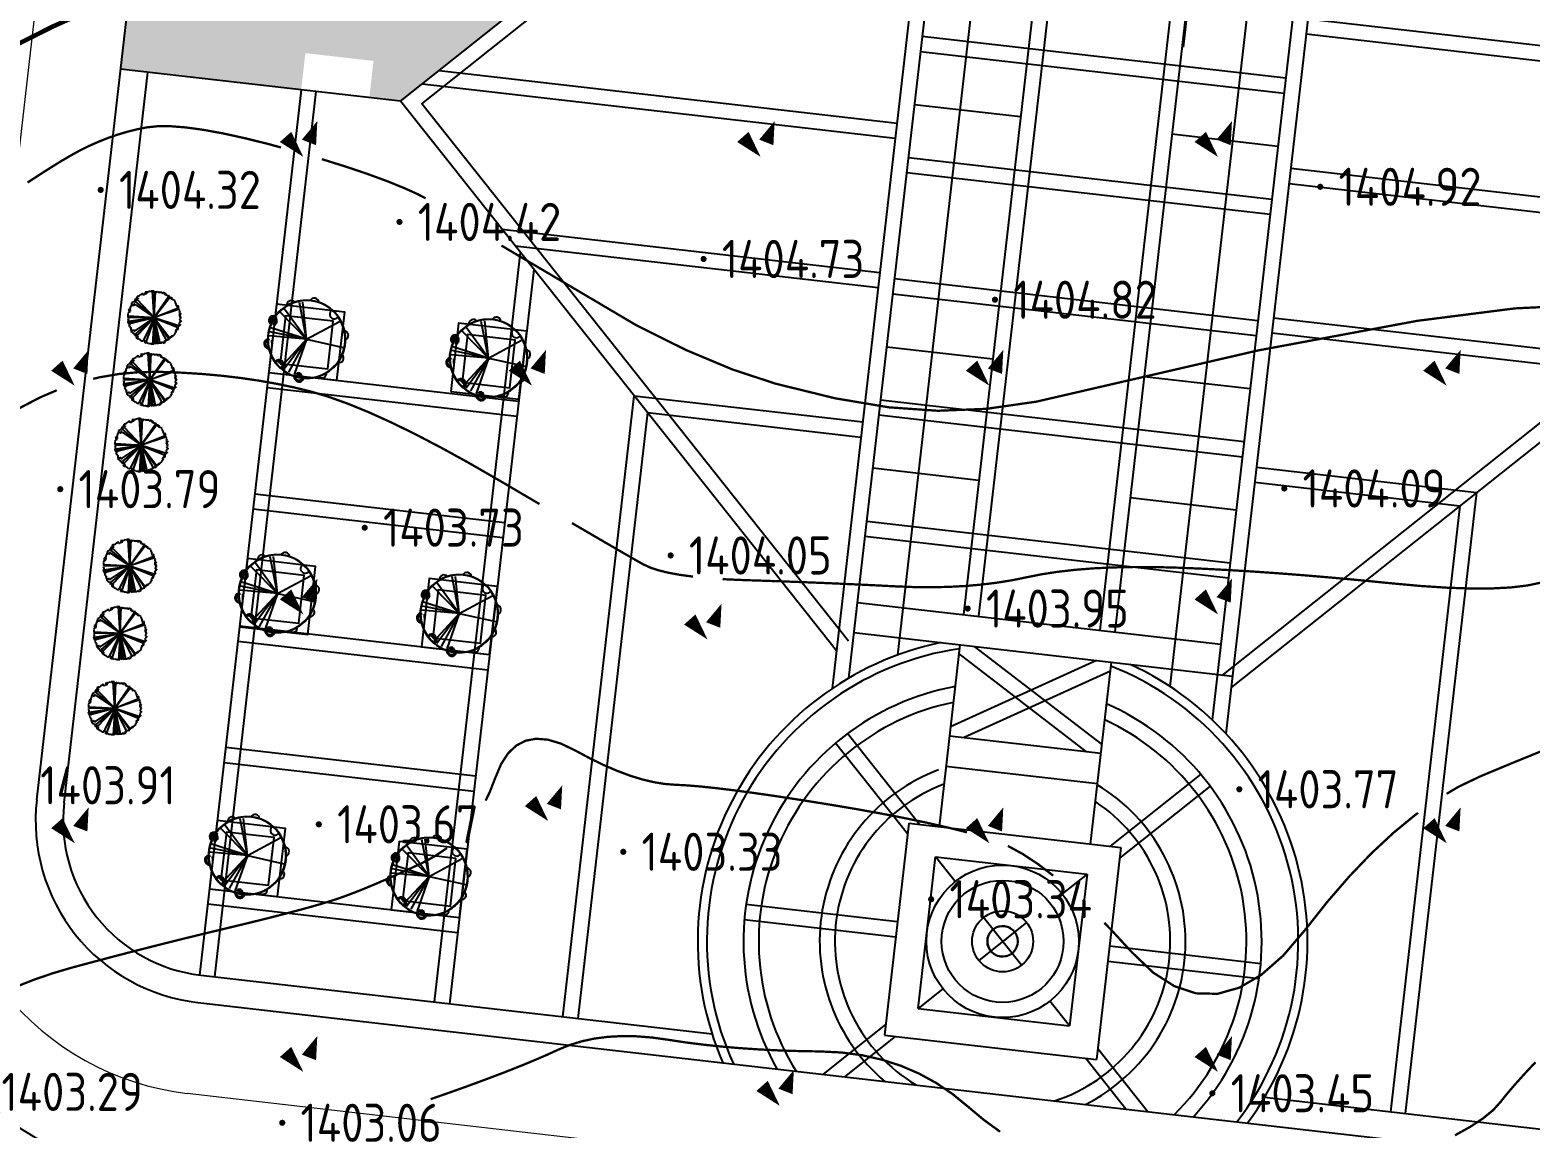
# Model space of a CAD drawing. Extents: x -2226 to 12369489, y -12501589 to 2275.
# Drawn here: x 5663782.9 to 5663881.3, y -6547990.1 to -6547918 of the extents above; entities that cross this region are included whole.
import ezdxf
from ezdxf.enums import TextEntityAlignment as Align

# ---------------------------------------------------------------- set-up
doc = ezdxf.new("R2010")
doc.units = 0
doc.header["$LTSCALE"] = 1000
doc.header["$MEASUREMENT"] = 0
doc.linetypes.add('DASHDOT2', pattern=[0.5, 0.25, -0.125, 0, -0.125])
doc.layers.get('0').update_dxf_attribs({"linetype": 'CONTINUOUS'})
for name, color, linetype in [('0-pav', 171, 'CONTINUOUS'), ('0-road', 33, 'CONTINUOUS'), ('0-tree', 93, 'CONTINUOUS'), ('周边地形图', 8, 'CONTINUOUS'), ('小品', 1, 'CONTINUOUS'), ('车行道', 5, 'CONTINUOUS'), ('铺地', 25, 'CONTINUOUS')]:
    doc.layers.add(name, color=color, linetype=linetype)
doc.layers.add('道路红线', color=1, linetype='CONTINUOUS', lineweight=0)
doc.styles.get("Standard").update_dxf_attribs({"font": 'GBENOR', "bigfont": 'GBCBIG'})

# ---------------------------------------------------------------- blocks, each defined once
blk = doc.blocks.new('gc090')
for points in [[(1.067, 1.447, 0, 1, 0), (0.52, 0.049, 1, 1, 0)], [(-1.016, 0.411, 1, 0, 0), (0.151, -0.902, 0, 0, 0)]]:
    blk.add_lwpolyline(points, format="xyseb")
blk = doc.blocks.new('*X46')
at = {"color": 0}
for p, q in [((122538.811, 22768.943), (122538.826, 22768.958)), ((122538.821, 22768.918), (122538.86, 22768.957)), ((122538.831, 22768.893), (122538.885, 22768.947)), ((122538.842, 22768.868), (122538.904, 22768.93)), ((122538.852, 22768.843), (122538.922, 22768.913)), ((122538.862, 22768.818), (122538.934, 22768.89)), ((122538.872, 22768.793), (122538.939, 22768.859)), ((122538.883, 22768.768), (122538.944, 22768.829)), ((122539.177, 22768.425), (122539.188, 22768.437)), ((122539.196, 22768.409), (122539.222, 22768.435)), ((122539.215, 22768.393), (122539.244, 22768.422)), ((122539.234, 22768.376), (122539.264, 22768.406)), ((122539.253, 22768.36), (122539.284, 22768.391)), ((122539.272, 22768.344), (122539.295, 22768.367)), ((122539.291, 22768.328), (122539.301, 22768.337)), ((122539.71, 22768.18), (122539.76, 22768.23)), ((122539.746, 22768.181), (122539.807, 22768.243)), ((122539.782, 22768.182), (122539.839, 22768.239)), ((122539.818, 22768.183), (122539.858, 22768.223)), ((122539.854, 22768.183), (122539.877, 22768.206)), ((122540.297, 22768.308), (122540.409, 22768.42)), ((122540.3, 22768.346), (122540.367, 22768.413)), ((122540.338, 22768.314), (122540.435, 22768.411)), ((122540.425, 22768.365), (122540.461, 22768.402)), ((122539.89, 22768.184), (122539.897, 22768.19))]:
    blk.add_line(p, q, dxfattribs=at)
blk = doc.blocks.new('A$C1DD7790E')
at = {"layer": '0-tree', "color": 95}
for points in [[(1698, 1725), (1198, 3285)], [(1698, 1725), (1344, 3325)], [(1698, 1725), (428, 2761)], [(1698, 1725), (588, 2931)], [(1698, 1725), (3037, 2668)], [(1698, 1725), (91, 2047)], [(1698, 1725), (60, 1687)], [(1698, 1725), (66, 1873)], [(1698, 1725), (726, 406)], [(1698, 1725), (868, 313)], [(1698, 1725), (1070, 212)], [(1698, 1725), (1333, 128)], [(1698, 1725), (3327, 1559)]]:
    blk.add_lwpolyline(points, dxfattribs=at)
blk.add_circle((1698, 1725), 48, dxfattribs=at)
for centre, radius, start, end in [((1698, 1725), 1698, 91.2865, 114.15669), ((1848, 3352), 201, 159.55781, 9.88594), ((1698, 1725), 1698, 55.2865, 78.15669), ((1698, 1725), 1698, 127.2865, 150.15669), ((863, 3130), 201, 195.55781, 45.88594), ((2775, 2953), 201, 123.55781, 333.88594), ((1698, 1725), 1698, 19.2865, 42.15669), ((1688, 1726), 1698, 163.2865, 186.15669), ((1698, 1725), 1698, 163.2865, 186.15669), ((158, 2382), 197, 240.49953, 73.06727), ((188, 2365), 197, 230.26604, 66.20662), ((197, 2371), 201, 231.55781, 81.88594), ((191, 2353), 197, 240.49953, 73.06727), ((221, 2337), 197, 230.26604, 66.20662), ((3291, 2085), 201, 87.55781, 297.88594), ((64, 1357), 197, 276.49953, 109.06727), ((104, 1366), 201, 267.55781, 117.88594), ((98, 1329), 197, 276.49953, 109.06727), ((98, 1362), 197, 266.26604, 102.20662), ((132, 1333), 197, 266.26604, 102.20662), ((1698, 1725), 1698, 343.2865, 6.15669), ((1698, 1725), 1698, 199.2865, 222.15669), ((591, 473), 197, 312.49953, 145.06727), ((620, 498), 201, 303.55781, 153.88594), ((616, 497), 197, 302.26604, 138.20662), ((649, 468), 197, 302.26604, 138.20662), ((1698, 1725), 1698, 307.2865, 330.15669), ((3198, 1080), 201, 51.55781, 261.88594), ((624, 445), 197, 312.49953, 145.06727), ((1688, 1726), 1698, 235.2865, 258.15669), ((1698, 1725), 1698, 235.2865, 258.15669), ((1536, 68), 197, 348.49953, 181.06727), ((1547, 98), 201, 339.55781, 189.88594), ((1543, 102), 197, 338.26604, 174.20662), ((1570, 39), 197, 348.49953, 181.06727), ((1576, 73), 197, 338.26604, 174.20662), ((1698, 1725), 1698, 271.2865, 294.15669), ((2532, 321), 201, 15.55781, 225.88594)]:
    blk.add_arc(centre, radius, start, end, dxfattribs=at)
at = {"layer": '0-tree', "color": 95, "xscale": 1600.000000107809, "yscale": 1600.00000010617, "zscale": 1600.000000106431, "rotation": 319.5837492701668}
blk.add_blockref('*X46', (-172891572, 99380193), dxfattribs=at)
blk = doc.blocks.new('wqeqweq')
at = {"layer": '0-tree', "color": 76}
for p, q in [((164421, -121681), (164339, -121702)), ((164339, -121702), (164339, -121784)), ((164390, -121784), (164411, -121753)), ((164411, -121753), (164442, -121815)), ((164483, -121702), (164421, -121681)), ((164545, -121691), (164483, -121702)), ((164638, -121629), (164545, -121691)), ((164741, -121650), (164638, -121629)), ((164762, -121681), (164741, -121650)), ((164803, -121609), (164762, -121681)), ((164855, -121598), (164803, -121609)), ((164979, -121598), (164855, -121598)), ((165084, -123763), (164948, -121609)), ((164948, -121609), (164969, -121650)), ((164969, -121650), (165031, -121660)), ((165062, -121609), (164979, -121598)), ((165031, -121660), (165062, -121691)), ((165041, -121640), (165062, -121609)), ((165041, -121691), (165041, -121640)), ((165092, -121681), (165041, -121691)), ((165062, -121691), (165092, -121691)), ((165084, -123763), (165185, -121629)), ((165092, -121691), (165084, -123763)), ((165123, -121660), (165092, -121681)), ((165154, -121691), (165123, -121660)), ((165144, -121733), (165154, -121691)), ((165185, -121629), (165258, -121681)), ((165258, -121681), (165196, -121702)), ((165196, -121702), (165247, -121712)), ((165247, -121712), (165330, -121671)), ((165330, -121671), (165351, -121650)), ((165351, -121650), (165454, -121702)), ((165454, -121702), (165516, -121702)), ((165516, -121702), (165536, -121702)), ((165536, -121702), (165660, -121702)), ((165722, -121753), (165640, -121681)), ((165640, -121681), (165733, -121753)), ((165660, -121702), (165722, -121753)), ((165733, -121753), (165753, -121774)), ((165805, -121774), (165784, -121691)), ((165784, -121691), (165857, -121712)), ((165857, -121712), (165980, -121774)), ((163141, -122868), (163120, -122991)), ((163120, -122991), (163120, -123033)), ((163244, -122806), (163141, -122826)), ((163141, -122826), (163141, -122868)), ((163244, -122713), (163193, -122713)), ((163193, -122713), (163244, -122806)), ((163203, -122744), (163306, -122672)), ((163224, -122682), (163203, -122744)), ((163275, -122579), (163224, -122579)), ((163224, -122579), (163224, -122682)), ((163244, -122775), (163244, -122713)), ((163317, -122517), (163275, -122579)), ((163306, -122672), (163327, -122754)), ((163399, -122475), (163317, -122517)), ((163327, -122754), (163409, -122775)), ((163430, -122465), (163399, -122475)), ((163409, -122775), (163451, -122702)), ((163451, -122651), (163420, -122630)), ((163420, -122630), (163440, -122713)), ((163492, -122352), (163430, -122465)), ((163440, -122713), (163513, -122702)), ((163451, -122702), (163451, -122651)), ((163533, -122269), (163492, -122352)), ((163513, -122372), (163585, -122331)), ((163554, -122434), (163513, -122372)), ((163513, -122702), (165084, -123763)), ((163585, -122259), (163533, -122269)), ((163533, -122455), (163647, -122279)), ((165084, -123763), (163533, -122455)), ((163585, -122393), (163554, -122434)), ((163585, -122331), (163585, -122259)), ((163595, -122362), (163585, -122393)), ((163647, -122352), (163595, -122362)), ((163647, -122104), (163626, -122207)), ((163626, -122207), (163647, -122166)), ((163688, -122042), (163647, -122104)), ((163647, -122166), (163709, -122176)), ((163647, -122279), (165084, -123763)), ((163730, -122290), (163647, -122352)), ((163761, -122228), (163657, -122238)), ((163657, -122238), (163657, -122269)), ((163657, -122269), (163657, -122290)), ((163657, -122290), (163730, -122290)), ((163761, -122042), (163688, -122042)), ((163709, -122176), (163771, -122187)), ((163812, -122021), (163761, -122042)), ((163771, -122187), (163761, -122228)), ((163905, -121939), (163812, -122021)), ((163967, -121939), (163905, -121939)), ((164050, -121836), (163967, -121908)), ((163967, -121908), (163967, -121939)), ((164143, -121836), (164050, -121836)), ((164184, -121836), (164143, -121836)), ((164163, -121856), (164184, -121836)), ((164174, -121929), (164163, -121856)), ((164246, -121918), (164174, -121929)), ((164266, -121877), (164246, -121918)), ((164380, -121836), (164266, -121877)), ((164339, -121784), (164390, -121784)), ((164421, -121856), (164380, -121836)), ((164442, -121815), (164421, -121825)), ((164421, -121825), (164421, -121856)), ((166311, -121991), (165084, -123763)), ((165084, -123763), (166383, -122063)), ((165084, -123763), (167044, -122971)), ((165753, -121774), (165805, -121774)), ((166032, -121898), (165929, -121794)), ((165929, -121794), (165960, -121877)), ((165960, -121877), (166063, -121918)), ((165980, -121774), (166032, -121898)), ((166063, -121918), (166177, -121980)), ((166177, -121980), (166197, -121960)), ((166197, -121960), (166311, -121991)), ((166301, -122032), (166228, -121970)), ((166228, -121970), (166228, -122021)), ((166228, -122021), (166311, -122104)), ((166332, -122094), (166301, -122032)), ((166311, -122104), (166435, -122187)), ((166466, -122166), (166332, -122094)), ((166383, -122063), (166383, -122145)), ((166383, -122145), (166466, -122187)), ((166435, -122187), (166528, -122279)), ((166486, -122197), (166466, -122166)), ((166466, -122187), (166559, -122248)), ((166569, -122218), (166486, -122197)), ((166528, -122279), (166600, -122310)), ((166559, -122248), (166569, -122218)), ((166600, -122310), (166631, -122290)), ((166631, -122290), (166776, -122403)), ((166776, -122403), (166807, -122527)), ((166807, -122527), (166910, -122692)), ((166910, -122692), (166858, -122672)), ((166858, -122672), (166858, -122692)), ((166858, -122692), (166899, -122795)), ((166899, -122795), (166920, -122816)), ((166920, -122816), (166982, -122754)), ((166972, -122899), (166930, -122785)), ((167044, -122971), (166972, -122899)), ((166982, -122754), (167013, -122806)), ((167013, -122806), (167034, -122878)), ((167034, -122878), (167044, -123002)), ((162996, -123363), (162893, -123476)), ((162893, -123476), (162924, -123507)), ((162893, -123837), (162934, -123879)), ((162955, -124095), (162914, -124064)), ((162914, -124064), (162934, -124157)), ((162924, -123507), (162924, -123631)), ((162924, -123631), (162924, -123703)), ((162924, -123703), (162986, -123641)), ((162934, -123879), (162965, -123951)), ((162934, -124157), (162945, -124250)), ((162955, -123786), (162945, -123755)), ((162955, -124023), (162945, -124075)), ((162945, -124075), (162976, -124075)), ((165084, -123763), (162955, -123786)), ((165084, -123763), (162955, -124188)), ((162965, -123951), (162955, -123992)), ((162955, -123992), (162955, -124023)), ((162955, -124147), (162955, -124095)), ((162955, -124188), (162955, -124147)), ((162996, -123115), (162976, -123208)), ((162976, -123208), (162986, -123177)), ((163017, -123270), (162976, -123322)), ((162976, -123322), (162996, -123363)), ((162976, -124075), (165084, -123763)), ((162986, -123177), (163162, -123136)), ((162986, -123641), (165084, -123763)), ((163120, -123033), (162996, -123115)), ((163048, -123353), (163017, -123270)), ((163162, -123136), (163038, -123167)), ((163038, -123167), (163110, -123208)), ((163058, -123260), (163048, -123353)), ((163100, -123239), (163058, -123239)), ((163058, -123239), (163058, -123260)), ((165041, -123788), (163065, -124290)), ((163110, -123208), (163100, -123239)), ((163513, -124849), (165084, -123788)), ((165084, -123788), (163533, -125096)), ((163647, -125272), (165084, -123788)), ((165106, -123778), (164211, -125622)), ((165078, -123825), (164426, -125734)), ((165084, -123788), (164948, -125942)), ((167147, -123084), (165084, -123763)), ((165092, -125860), (165084, -123788)), ((165084, -123788), (165185, -125922)), ((166311, -125561), (165084, -123788)), ((165084, -123788), (166383, -125488)), ((167147, -124467), (165084, -123788)), ((165084, -123788), (167044, -124580)), ((165087, -123778), (165534, -125864)), ((165087, -123797), (166056, -125631)), ((165087, -123806), (165339, -125883)), ((167044, -123002), (167065, -123084)), ((167065, -123084), (167127, -123095)), ((167127, -123105), (167085, -123198)), ((167085, -123198), (167127, -123229)), ((167127, -123095), (167147, -123084)), ((167127, -123229), (167168, -123249)), ((167168, -123249), (167137, -123373)), ((167137, -123373), (167158, -123425)), ((167168, -123538), (167137, -123662)), ((167137, -123662), (167168, -123672)), ((167168, -124168), (167137, -124178)), ((167137, -124178), (167137, -124343)), ((167158, -123425), (167168, -123538)), ((167261, -123796), (167158, -123889)), ((167158, -123889), (167168, -123992)), ((167281, -123445), (167168, -123590)), ((167168, -123672), (167178, -123559)), ((167168, -123590), (167189, -123672)), ((167168, -123992), (167261, -124013)), ((167261, -124085), (167168, -124168)), ((167178, -123456), (167281, -123445)), ((167178, -123559), (167178, -123456)), ((167189, -123672), (167261, -123796)), ((167261, -124013), (167261, -124085)), ((162945, -124250), (163017, -124261)), ((163027, -124384), (162996, -124405)), ((162996, -124405), (163058, -124488)), ((163017, -124261), (163079, -124281)), ((163058, -124395), (163027, -124384)), ((163089, -124291), (163048, -124302)), ((163048, -124302), (163058, -124395)), ((163058, -124488), (163069, -124570)), ((163069, -124570), (163100, -124570)), ((163079, -124281), (163089, -124291)), ((163100, -124570), (163141, -124601)), ((163141, -124601), (163151, -124642)), ((163151, -124642), (163151, -124735)), ((163151, -124735), (163162, -124818)), ((163162, -124818), (163358, -124807)), ((163224, -124869), (163203, -124807)), ((163203, -124807), (163306, -124880)), ((163224, -124972), (163224, -124869)), ((163275, -124972), (163224, -124972)), ((163317, -125034), (163275, -124972)), ((163306, -124880), (163327, -124797)), ((163399, -125076), (163317, -125034)), ((163327, -124797), (163409, -124776)), ((163358, -124807), (163337, -124880)), ((163430, -125086), (163399, -125076)), ((163409, -124776), (163451, -124849)), ((163420, -124921), (163440, -124838)), ((163451, -124900), (163420, -124921)), ((163492, -125199), (163430, -125086)), ((163440, -124838), (163513, -124849)), ((163451, -124849), (163451, -124900)), ((163533, -125282), (163492, -125199)), ((163554, -125117), (163513, -125179)), ((163513, -125179), (163585, -125220)), ((163533, -125096), (163647, -125272)), ((163585, -125292), (163533, -125282)), ((163585, -125158), (163554, -125117)), ((163595, -125189), (163585, -125158)), ((163585, -125220), (163585, -125292)), ((163647, -125199), (163595, -125189)), ((163647, -125447), (163626, -125344)), ((163626, -125344), (163647, -125385)), ((163730, -125261), (163647, -125199)), ((163647, -125385), (163709, -125375)), ((163688, -125509), (163647, -125447)), ((163657, -125282), (163657, -125261)), ((163657, -125261), (163730, -125261)), ((163657, -125313), (163657, -125282)), ((163761, -125323), (163657, -125313)), ((163709, -125375), (163771, -125365)), ((163771, -125365), (163761, -125323)), ((166228, -125530), (166311, -125447)), ((166311, -125447), (166435, -125365)), ((166466, -125385), (166332, -125457)), ((166383, -125406), (166466, -125365)), ((166383, -125488), (166383, -125406)), ((166435, -125365), (166528, -125272)), ((166466, -125365), (166559, -125303)), ((166486, -125354), (166466, -125385)), ((166569, -125334), (166486, -125354)), ((166528, -125272), (166600, -125241)), ((166559, -125303), (166569, -125334)), ((166600, -125241), (166631, -125261)), ((166631, -125261), (166776, -125148)), ((166776, -125148), (166807, -125024)), ((166807, -125024), (166910, -124859)), ((166858, -124859), (166899, -124756)), ((166910, -124859), (166858, -124880)), ((166858, -124880), (166858, -124859)), ((166899, -124756), (166920, -124735)), ((166920, -124735), (166982, -124797)), ((166972, -124653), (166930, -124766)), ((167044, -124580), (166972, -124653)), ((166982, -124797), (167013, -124745)), ((167013, -124745), (167034, -124673)), ((167034, -124673), (167044, -124549)), ((167044, -124549), (167065, -124467)), ((167065, -124467), (167127, -124457)), ((167137, -124446), (167096, -124426)), ((167096, -124426), (167096, -124488)), ((167127, -124457), (167147, -124467)), ((167137, -124343), (167158, -124343)), ((167178, -124415), (167137, -124446)), ((167158, -124343), (167220, -124312)), ((167220, -124312), (167178, -124415)), ((163761, -125509), (163688, -125509)), ((163812, -125530), (163761, -125509)), ((163905, -125612), (163812, -125530)), ((163967, -125612), (163905, -125612)), ((163967, -125643), (163967, -125612)), ((164050, -125715), (163967, -125643)), ((164143, -125715), (164050, -125715)), ((164184, -125715), (164143, -125715)), ((164174, -125623), (164163, -125695)), ((164163, -125695), (164184, -125715)), ((164246, -125633), (164174, -125623)), ((164266, -125674), (164246, -125633)), ((164380, -125715), (164266, -125674)), ((164339, -125850), (164339, -125767)), ((164339, -125767), (164390, -125767)), ((164421, -125870), (164339, -125850)), ((164421, -125695), (164380, -125715)), ((164390, -125767), (164411, -125798)), ((164411, -125798), (164442, -125736)), ((164421, -125726), (164421, -125695)), ((164442, -125736), (164421, -125726)), ((164483, -125850), (164421, -125870)), ((164545, -125860), (164483, -125850)), ((164638, -125922), (164545, -125860)), ((164741, -125901), (164638, -125922)), ((164762, -125870), (164741, -125901)), ((164803, -125942), (164762, -125870)), ((164855, -125953), (164803, -125942)), ((164979, -125953), (164855, -125953)), ((164948, -125942), (164969, -125901)), ((164969, -125901), (165031, -125891)), ((165062, -125942), (164979, -125953)), ((165031, -125891), (165062, -125860)), ((165092, -125870), (165041, -125860)), ((165041, -125860), (165041, -125911)), ((165041, -125911), (165062, -125942)), ((165062, -125860), (165092, -125860)), ((165123, -125891), (165092, -125870)), ((165154, -125860), (165123, -125891)), ((165144, -125819), (165154, -125860)), ((165185, -125922), (165258, -125870)), ((165196, -125850), (165247, -125839)), ((165258, -125870), (165196, -125850)), ((165247, -125839), (165330, -125880)), ((165330, -125880), (165351, -125901)), ((165351, -125901), (165454, -125850)), ((165454, -125850), (165516, -125850)), ((165516, -125850), (165536, -125850)), ((165536, -125850), (165660, -125850)), ((165722, -125798), (165640, -125870)), ((165640, -125870), (165733, -125798)), ((165660, -125850), (165722, -125798)), ((165733, -125798), (165753, -125777)), ((165753, -125777), (165805, -125777)), ((165805, -125777), (165784, -125860)), ((165784, -125860), (165857, -125839)), ((165857, -125839), (165980, -125777)), ((166032, -125653), (165929, -125757)), ((165929, -125757), (165960, -125674)), ((165960, -125674), (166063, -125633)), ((165980, -125777), (166032, -125653)), ((166063, -125633), (166177, -125571)), ((166177, -125571), (166197, -125592)), ((166197, -125592), (166311, -125561)), ((166301, -125519), (166228, -125581)), ((166228, -125581), (166228, -125530)), ((166332, -125457), (166301, -125519))]:
    blk.add_line(p, q, dxfattribs=at)
for centre, radius in [((165078, -123769), 85.9), ((165069, -123732), 75.1), ((165056, -123787), 34.9), ((165106, -123778), 75.1), ((165083, -123767), 42.8)]:
    blk.add_circle(centre, radius, dxfattribs=at)

msp = doc.modelspace()

# ---------------------------------------------------------------- hatches: boundary and pattern name
at = {"layer": '铺地'}
h = msp.add_hatch(dxfattribs=at)
h.set_pattern_fill('GRAVEL', color=8, scale=8, angle=90.00001, style=0)
h.set_pattern_definition([(318.0128, (5663877.27164, -6547933.94835), (72.00002, -63.9999754), [1.0763, -106.5527]), (274.9697, (5663878.07164, -6547934.66835), (-7.9999444, 96.0000072), [1.84694, -182.8474]), (222.5104, (5663878.23164, -6547936.50835), (88.0000578, 79.9999385), [1.3023, -128.92826]), (357.2737, (5663880.23164, -6547939.62835), (-160.0000035, 7.9999449), [1.6819, -166.50846]), (22.8337, (5663881.91164, -6547939.70835), (-95.9999655, -40.0000932), [1.64924, -163.27498]), (87.2737, (5663883.43164, -6547939.06835), (-7.9999449, -160.0000035), [1.6819, -166.50846]), (127.6942, (5663883.51164, -6547937.38835), (79.99993835, -104.00004714), [2.22423, -220.1988]), (162.2553, (5663882.15164, -6547935.62835), (-175.999978, 56.0000605), [2.0999, -207.89057]), (211.4296, (5663880.15164, -6547934.98835), (-103.999951, -64.000081), [1.6876, -167.07258]), (265.2364, (5663878.71164, -6547935.86835), (7.9999195, 88.0000087), [1.92666, -94.4061]), (312.3974, (5663878.55164, -6547937.78835), (87.9999506, -96.000046), [2.49158, -246.667]), (228.8141, (5663880.31164, -6547931.70835), (-47.9999704, -56.0000305), [0.8504, -84.19075]), (261.4692, (5663879.75164, -6547932.34835), (16.0000482, 103.9999886), [1.6179, -160.17209]), (315, (5663879.5116, -6547933.9483), (8, 1e-06), [1.13137, -10.18234]), (293.1986, (5663878.5516, -6547934.5083), (-16.000016, 39.9999955), [0.60926, -60.31692]), (21.8014, (5663878.7916, -6547935.0683), (-24.000001, -8.000003), [0.86162, -42.2197]), (120.9638, (5663879.5916, -6547934.7483), (-16.000023, 23.999982), [1.39943, -45.2482]), (251.565, (5663878.8716, -6547933.5483), (7.999985, 16.000005), [1.01193, -24.2863]), (106.3895, (5663878.79164, -6547939.70835), (-23.9999533, 80.0000141), [1.4176, -140.34276]), (160.3462, (5663878.39164, -6547938.34835), (88.0000217, -31.9999492), [1.1893, -117.73926]), (23.1986, (5663877.2716, -6547933.5483), (-39.999996, -16.000016), [1.21852, -59.70766]), (73.6105, (5663878.39164, -6547933.06835), (-23.99993, -80.000021), [1.4176, -140.34276]), (69.444, (5663883.7516, -6547939.70835), (-15.999962, -40.000017), [1.36704, -66.985]), (24.7751, (5663884.23164, -6547938.42835), (-88.0000216, -39.9999503), [1.14542, -113.39714]), (156.8014, (5663885.2716, -6547933.4683), (-40, 16.000005), [1.21852, -59.70766]), (107.354, (5663884.15164, -6547932.98835), (31.9999711, -104.0000115), [1.34105, -132.7634]), (159.444, (5663885.2716, -6547937.38835), (40.000017, -15.999962), [0.68352, -67.6685]), (191.3099, (5663885.2716, -6547933.9483), (-32.000005, -7.999986), [0.40792, -40.38423]), (255.9638, (5663884.8716, -6547934.0283), (7.99998, 24.000006), [1.64924, -31.3356]), (276.009, (5663884.47164, -6547935.62835), (-8.0000062, 79.9999968), [1.5284, -151.31138]), (33.69, (5663880.3116, -6547934.7483), (-15.999995, -8.000013), [1.15378, -27.69063]), (83.1572, (5663881.27164, -6547934.10835), (16.0000442, 135.99999725), [2.01435, -199.4205]), (150.9454, (5663881.51164, -6547932.10835), (56.0000077, -31.999992), [0.82365, -81.5414]), (180, (5663880.792, -6547931.708), (-8, -8), [0.48, -7.52]), (210.2564, (5663884.23164, -6547935.78835), (56.000015, 31.9999672), [1.1114, -110.02816]), (138.0128, (5663883.27164, -6547936.34835), (-72.00002, 63.9999754), [2.15258, -105.47642]), (90, (5663881.672, -6547934.908), (-8, 8), [2.08, -5.92]), (55.3048, (5663881.67164, -6547932.82835), (-56.0000573, -79.9999622), [1.2649, -125.2262]), (344.0546, (5663882.3916, -6547931.7883), (32.000002, -7.999994), [1.1648, -57.07606]), (297.646, (5663883.51164, -6547932.10835), (80.0000838, -151.9999548), [1.89652, -187.7558]), (265.4261, (5663884.39164, -6547933.78835), (-7.9999433, -104.0000056), [2.0064, -198.6326])])
h.paths.add_polyline_path([(5663844.281, -6547884.883), (5663812.191, -6547881.199), (5663814.159, -6547864.056), (5663795.581, -6547861.923), (5663794.445, -6547871.821), (5663801.52, -6547872.634), (5663797.611, -6547906.683), (5663790.536, -6547905.871), (5663788.849, -6547920.571), (5663800.692, -6547921.931), (5663800.969, -6547919.52), (5663805.439, -6547920.033), (5663805.163, -6547922.444), (5663807.199, -6547922.678), (5663843.346, -6547893.975)])
h.paths.add_polyline_path([(5663820.425, -6547894.712), (5663815.955, -6547894.198), (5663816.468, -6547889.728), (5663820.938, -6547890.241)], flags=16)
h.paths.add_polyline_path([(5663819.148, -6547904.626), (5663818.635, -6547909.097), (5663814.164, -6547908.584), (5663814.677, -6547904.113)], flags=16)
h.paths.add_polyline_path([(5663808.498, -6547893.388), (5663804.028, -6547892.875), (5663804.541, -6547888.404), (5663809.012, -6547888.917)], flags=16)
h.paths.add_polyline_path([(5663807.363, -6547903.274), (5663806.85, -6547907.744), (5663802.38, -6547907.231), (5663802.893, -6547902.76)], flags=16)
h.paths.add_polyline_path([(5663921.419, -6547888.086), (5663902.841, -6547885.953), (5663902.2, -6547891.532), (5663870.111, -6547887.848), (5663868.994, -6547897.581), (5663897.118, -6547933), (5663900.259, -6547933.361), (5663900.547, -6547930.845), (5663905.018, -6547931.358), (5663904.729, -6547933.874), (5663916.013, -6547935.169), (5663917.693, -6547920.541), (5663911.756, -6547919.86), (5663913.946, -6547900.778), (5663919.883, -6547901.46)])
h.paths.add_polyline_path([(5663892.193, -6547898.401), (5663896.664, -6547898.914), (5663896.151, -6547903.385), (5663891.68, -6547902.872)], flags=16)
h.paths.add_polyline_path([(5663890.521, -6547912.969), (5663894.991, -6547913.482), (5663894.478, -6547917.952), (5663890.008, -6547917.439)], flags=16)
h.paths.add_polyline_path([(5663904.128, -6547899.651), (5663908.599, -6547900.164), (5663908.086, -6547904.635), (5663903.615, -6547904.122)], flags=16)
h.paths.add_polyline_path([(5663902.451, -6547914.262), (5663906.922, -6547914.775), (5663906.409, -6547919.246), (5663901.938, -6547918.733)], flags=16)

# ---------------------------------------------------------------- linework, layer by layer
at = {"color": 64}
msp.add_lwpolyline([(5663807.199, -6547922.678), (5663788.849, -6547920.571)], dxfattribs=at)
at = {"layer": '0-pav'}
for p, q in [((5663846.985, -6547870.095), (5663836.606, -6547960.501)), ((5663870.828, -6547872.832), (5663860.45, -6547963.238)), ((5663851.67, -6547890.662), (5663844.131, -6547956.332)), ((5663852.567, -6547891.616), (5663845.124, -6547956.446)), ((5663861.604, -6547891.803), (5663854.066, -6547957.472)), ((5663860.514, -6547892.529), (5663853.072, -6547957.358)), ((5663847.042, -6547895.902), (5663839.799, -6547958.995)), ((5663864.924, -6547897.955), (5663857.681, -6547961.048)), ((5663841.438, -6547918.41), (5663865.282, -6547921.147)), ((5663841.324, -6547919.404), (5663865.168, -6547922.141)), ((5663840.925, -6547922.881), (5663847.879, -6547923.679)), ((5663857.814, -6547924.82), (5663864.768, -6547925.618)), ((5663840.526, -6547926.358), (5663864.369, -6547929.095)), ((5663840.412, -6547927.351), (5663864.255, -6547930.089)), ((5663839.613, -6547934.306), (5663863.457, -6547937.043)), ((5663839.499, -6547935.299), (5663863.343, -6547938.036)), ((5663839.1, -6547938.776), (5663846.055, -6547939.575)), ((5663855.989, -6547940.715), (5663862.944, -6547941.514)), ((5663838.701, -6547942.254), (5663862.544, -6547944.991)), ((5663838.587, -6547943.247), (5663862.43, -6547945.984)), ((5663838.188, -6547946.724), (5663845.142, -6547947.523)), ((5663855.077, -6547948.663), (5663862.031, -6547949.461)), ((5663837.789, -6547950.201), (5663861.632, -6547952.939)), ((5663837.675, -6547951.195), (5663861.518, -6547953.932)), ((5663837.176, -6547955.534), (5663861.02, -6547958.271)), ((5663836.948, -6547957.52), (5663861.785, -6547960.372)), ((5663843.903, -6547958.319), (5663842.534, -6547970.241)), ((5663853.22, -6547964.841), (5663844.868, -6547958.43)), ((5663852.872, -6547959.349), (5663843.285, -6547963.7)), ((5663852.188, -6547965.309), (5663843.836, -6547958.898)), ((5663852.469, -6547971.381), (5663853.837, -6547959.459)), ((5663853.771, -6547960.039), (5663844.184, -6547964.391)), ((5663841.25, -6547970.093), (5663836.523, -6547964.141)), ((5663843.218, -6547964.28), (5663853.153, -6547965.42)), ((5663840.467, -6547970.715), (5663835.74, -6547964.763)), ((5663842.99, -6547966.267), (5663852.925, -6547967.407)), ((5663859.706, -6547966.802), (5663853.753, -6547971.529)), ((5663860.327, -6547967.585), (5663854.375, -6547972.312)), ((5663829.871, -6547975.33), (5663839.806, -6547976.47)), ((5663829.757, -6547976.323), (5663839.692, -6547977.464)), ((5663853.714, -6547978.067), (5663863.649, -6547979.207)), ((5663853.6, -6547979.06), (5663863.535, -6547980.201)), ((5663839.031, -6547983.219), (5663834.925, -6547986.479)), ((5663839.653, -6547984.002), (5663836.33, -6547986.64)), ((5663856.2, -6547988.921), (5663852.94, -6547984.815)), ((5663854.795, -6547988.76), (5663852.157, -6547985.437))]:
    msp.add_line(p, q, dxfattribs=at)
for radius, start, end in [(19.4, 98.38671, 204.47962), (19.4, 322.42271, 68.51565), (17, 100.55591, 209.48303), (16, 101.66114, 212.13334), (17, 317.41929, 66.3465), (16, 314.76901, 65.24121), (12, 110.48676, 229.89384), (11, 110.48676, 238.8312), (12, 297.00847, 58.82684), (11, 288.07114, 56.41548)]:
    msp.add_arc((5663846.703, -6547977.765), radius, start, end, dxfattribs=at)
at = {"layer": '0-road'}
for p, q in [((5663845.991, -6547869.981), (5663835.521, -6547961.183)), ((5663871.822, -6547872.946), (5663861.352, -6547964.148))]:
    msp.add_line(p, q, dxfattribs=at)
at = {"layer": '0-road', "linetype": 'Continuous', "ltscale": 5}
for points in [[(5663866.734, -6547917.268), (5663886.42, -6547919.528)], [(5663866.62, -6547918.261), (5663887.3, -6547920.635)], [(5663809.746, -6547920.655), (5663839.778, -6547924.103)], [(5663800.692, -6547921.931), (5663794.029, -6547979.972)], [(5663795.022, -6547980.086), (5663801.686, -6547922.045)], [(5663808.639, -6547921.535), (5663839.664, -6547925.096)], [(5663865.608, -6547927.068), (5663895.096, -6547930.453)], [(5663865.494, -6547928.062), (5663895.975, -6547931.561)], [(5663813.852, -6547931.056), (5663838.653, -6547933.904)], [(5663814.732, -6547932.164), (5663838.539, -6547934.897)], [(5663809.428, -6547981.74), (5663815.07, -6547932.59)], [(5663815.95, -6547933.698), (5663810.421, -6547981.854)], [(5663864.483, -6547936.869), (5663888.739, -6547939.653)], [(5663864.369, -6547937.862), (5663887.632, -6547940.533)], [(5663798.565, -6547940.46), (5663814.957, -6547942.342)], [(5663798.451, -6547941.454), (5663814.843, -6547943.336)], [(5663817.853, -6547982.707), (5663822.528, -6547941.982)], [(5663822.528, -6547941.982), (5663837.528, -6547943.704)], [(5663823.407, -6547943.09), (5663818.846, -6547982.821)], [(5663823.407, -6547943.09), (5663837.414, -6547944.698)], [(5663863.358, -6547946.669), (5663877.814, -6547948.329)], [(5663863.244, -6547947.663), (5663876.706, -6547949.208)], [(5663797.652, -6547948.415), (5663814.044, -6547950.296)], [(5663873.139, -6547989.054), (5663877.814, -6547948.329)], [(5663797.538, -6547949.408), (5663813.93, -6547951.29)], [(5663876.706, -6547949.208), (5663872.145, -6547988.94)], [(5663796.657, -6547957.079), (5663813.049, -6547958.96)], [(5663796.543, -6547958.072), (5663812.935, -6547959.954)], [(5663795.744, -6547965.033), (5663812.136, -6547966.915)], [(5663795.63, -6547966.026), (5663812.022, -6547967.908)], [(5663794.678, -6547974.318), (5663811.07, -6547976.2)], [(5663794.564, -6547975.312), (5663810.956, -6547977.194)]]:
    msp.add_lwpolyline(points, dxfattribs=at)
at = {"layer": '0-road'}
for start, end in [(101.64605, 203.45117), (323.45114, 65.25632)]:
    msp.add_arc((5663846.703, -6547977.765), 20, start, end, dxfattribs=at)
at = {"layer": '周边地形图', "const_width": 0.15}
msp.add_lwpolyline([(5663765.365, -6548065.706, 0.000002), (5663760.886, -6548069.253, 0.000366)], format="xyb", dxfattribs=at)
at = {"layer": '周边地形图'}
for points, const_width in [([(5663773.851, -6547923.66), (5663775.516, -6547922.684), (5663777.502, -6547921.528), (5663779.732, -6547920.236), (5663782.09, -6547918.934), (5663784.459, -6547917.748), (5663786.838, -6547916.678), (5663789.228, -6547915.724), (5663791.629, -6547914.886), (5663794.039, -6547914.164), (5663796.461, -6547913.558), (5663798.893, -6547913.068), (5663801.182, -6547912.664), (5663803.177, -6547912.317), (5663804.876, -6547912.027), (5663806.28, -6547911.793), (5663808.764, -6547911.329)], 0.3), ([(5663782.745, -6547928.003), (5663783.839, -6547927.294), (5663784.746, -6547926.725), (5663785.466, -6547926.294), (5663786.093, -6547925.948), (5663786.722, -6547925.632), (5663787.355, -6547925.348), (5663787.99, -6547925.094), (5663788.628, -6547924.872), (5663789.268, -6547924.68), (5663789.912, -6547924.519), (5663790.558, -6547924.389), (5663791.277, -6547924.313), (5663792.138, -6547924.314), (5663793.141, -6547924.394), (5663794.287, -6547924.551), (5663795.574, -6547924.786), (5663797.004, -6547925.099), (5663798.575, -6547925.489), (5663799.367, -6547925.706)], 0.15), ([(5663802.05, -6547926.473), (5663803.562, -6547926.945), (5663804.976, -6547927.42), (5663806.242, -6547927.881), (5663807.359, -6547928.329), (5663808.327, -6547928.764), (5663808.86, -6547929.039)], 0.15), ([(5663813.831, -6547932.139), (5663822.713, -6547937.385), (5663825.948, -6547938.993), (5663828.982, -6547940.264), (5663831.815, -6547941.196), (5663835.727, -6547942.156), (5663839.263, -6547942.748), (5663842.45, -6547942.972), (5663845.635, -6547942.846), (5663848.922, -6547942.374), (5663863.5, -6547939.008), (5663873.909, -6547937.074), (5663880.305, -6547936.259), (5663882.63, -6547936.146), (5663885.737, -6547936.302), (5663886.93, -6547936.15), (5663887.952, -6547935.775), (5663888.802, -6547935.177), (5663890.134, -6547933.82), (5663891.08, -6547932.576)], 0.15), ([(5663812.786, -6547968.539), (5663813.054, -6547967.998), (5663813.426, -6547967.042), (5663813.804, -6547966.145), (5663814.261, -6547965.441), (5663814.797, -6547964.928), (5663815.412, -6547964.607), (5663816.106, -6547964.478), (5663816.878, -6547964.541), (5663817.729, -6547964.795), (5663818.659, -6547965.242), (5663819.61, -6547965.752), (5663820.524, -6547966.197), (5663821.401, -6547966.576), (5663822.241, -6547966.891), (5663823.044, -6547967.14), (5663823.811, -6547967.324), (5663824.54, -6547967.443), (5663825.233, -6547967.496), (5663825.979, -6547967.535), (5663826.872, -6547967.608), (5663827.91, -6547967.717), (5663829.094, -6547967.86), (5663830.424, -6547968.039), (5663831.9, -6547968.252), (5663833.521, -6547968.501), (5663835.288, -6547968.784), (5663837.068, -6547969.084), (5663838.726, -6547969.382), (5663840.264, -6547969.679), (5663841.681, -6547969.974), (5663842.976, -6547970.268), (5663844.151, -6547970.56), (5663844.367, -6547970.619)], 0.15), ([(5663875.829, -6547968.092), (5663876.606, -6547967.63), (5663878.018, -6547966.954), (5663879.424, -6547966.366), (5663880.824, -6547965.79), (5663882.217, -6547965.226)], 0.15), ([(5663853.377, -6547976.554), (5663853.827, -6547977.01), (5663855.183, -6547978.479), (5663856.576, -6547979.81), (5663857.977, -6547980.707), (5663859.387, -6547981.172), (5663860.805, -6547981.204), (5663862.231, -6547980.802), (5663863.665, -6547979.967), (5663865.108, -6547978.7), (5663866.559, -6547976.999), (5663868.012, -6547975.164), (5663869.458, -6547973.495), (5663870.899, -6547971.991), (5663872.335, -6547970.653), (5663873.764, -6547969.48), (5663873.959, -6547969.342)], 0.15), ([(5663847.05, -6547971.508), (5663848.012, -6547972.028), (5663849.046, -6547972.71), (5663850.02, -6547973.454)], 0.15), ([(5663782.098, -6547980.698), (5663783.236, -6547980.253), (5663784.413, -6547979.851), (5663785.629, -6547979.493), (5663786.87, -6547979.159), (5663788.122, -6547978.828), (5663789.385, -6547978.498), (5663790.66, -6547978.172), (5663791.946, -6547977.847), (5663793.243, -6547977.525), (5663794.551, -6547977.206), (5663795.87, -6547976.889), (5663797.143, -6547976.583), (5663798.313, -6547976.294), (5663799.379, -6547976.023), (5663800.342, -6547975.771), (5663801.202, -6547975.537), (5663801.958, -6547975.321), (5663802.61, -6547975.123), (5663803.159, -6547974.943), (5663803.679, -6547974.757), (5663804.245, -6547974.542), (5663804.858, -6547974.298), (5663805.516, -6547974.024), (5663806.22, -6547973.721), (5663806.97, -6547973.388), (5663807.767, -6547973.027), (5663808.609, -6547972.635), (5663809.441, -6547972.193), (5663810.208, -6547971.677), (5663810.253, -6547971.639)], 0.15), ([(5663809.185, -6547988.112), (5663810.307, -6547987.721), (5663811.601, -6547987.259), (5663812.809, -6547986.815), (5663813.929, -6547986.39), (5663814.963, -6547985.984), (5663815.909, -6547985.595), (5663816.768, -6547985.226), (5663817.54, -6547984.875), (5663818.291, -6547984.565), (5663819.085, -6547984.321), (5663819.922, -6547984.141), (5663820.802, -6547984.026), (5663821.726, -6547983.976), (5663822.694, -6547983.991), (5663823.704, -6547984.071), (5663824.759, -6547984.216), (5663825.856, -6547984.383), (5663826.997, -6547984.529), (5663828.182, -6547984.656), (5663829.41, -6547984.762), (5663830.681, -6547984.848), (5663831.996, -6547984.914), (5663833.355, -6547984.959), (5663834.757, -6547984.984), (5663836.154, -6547985.054), (5663837.497, -6547985.233), (5663838.787, -6547985.522), (5663840.023, -6547985.92), (5663841.206, -6547986.427), (5663842.336, -6547987.043), (5663843.411, -6547987.769), (5663844.433, -6547988.604), (5663845.458, -6547989.46), (5663846.539, -6547990.248)], 0.15), ([(5663876.379, -6547990.483), (5663877.387, -6547989.921), (5663878.218, -6547989.373), (5663878.872, -6547988.839), (5663879.349, -6547988.319), (5663879.785, -6547987.77), (5663880.315, -6547987.15), (5663880.938, -6547986.458), (5663881.655, -6547985.694)], 0.15)]:
    msp.add_lwpolyline(points, dxfattribs=dict(at, const_width=const_width))
at = {"layer": '周边地形图', "const_width": 0.2, "flags": 128}
for points in [[(5663867.442, -6547928.286, 1), (5663867.642, -6547928.286, 1)], [(5663787.441, -6547928.487, 1), (5663787.641, -6547928.487, 1)], [(5663807.042, -6547930.589, 1), (5663807.242, -6547930.589, 1)], [(5663826.988, -6547933.017, 1), (5663827.188, -6547933.017, 1)], [(5663846.101, -6547935.692, 1), (5663846.301, -6547935.692, 1)], [(5663784.786, -6547948.112, 1), (5663784.986, -6547948.112, 1)], [(5663865.081, -6547948.067, 1), (5663865.281, -6547948.067, 1)], [(5663804.759, -6547950.638, 1), (5663804.959, -6547950.638, 1)], [(5663824.826, -6547952.46, 1), (5663825.026, -6547952.46, 1)], [(5663844.313, -6547955.943, 1), (5663844.513, -6547955.943, 1)], [(5663862.133, -6547967.792, 1), (5663862.333, -6547967.792, 1)], [(5663801.749, -6547970.089, 1), (5663801.949, -6547970.089, 1)], [(5663821.72, -6547971.893, 1), (5663821.92, -6547971.893, 1)], [(5663841.917, -6547975.004, 1), (5663842.117, -6547975.004, 1)], [(5663860.367, -6547987.726, 1), (5663860.567, -6547987.726, 1)], [(5663799.348, -6547989.662, 1), (5663799.548, -6547989.662, 1)]]:
    msp.add_lwpolyline(points, format="xyb", close=True, dxfattribs=at)
at = {"layer": '周边地形图', "const_width": 0.15, "flags": 128}
for points in [[(5663787.05, -6547940.879), (5663787.422, -6547940.785), (5663788.748, -6547940.559), (5663790.096, -6547940.437), (5663791.466, -6547940.421), (5663792.828, -6547940.473), (5663794.154, -6547940.556), (5663795.445, -6547940.671), (5663796.7, -6547940.818), (5663797.919, -6547940.996), (5663799.103, -6547941.206), (5663800.251, -6547941.447), (5663801.364, -6547941.72), (5663802.514, -6547942.063), (5663803.774, -6547942.515), (5663805.143, -6547943.076), (5663806.623, -6547943.746), (5663808.213, -6547944.524), (5663809.912, -6547945.412), (5663811.722, -6547946.408), (5663813.642, -6547947.514), (5663815.518, -6547948.614), (5663816.325, -6547949.088)], [(5663778.965, -6547945.092), (5663779.868, -6547944.372), (5663781.106, -6547943.492), (5663782.327, -6547942.74), (5663783.569, -6547942.094), (5663784.659, -6547941.627)], [(5663818.455, -6547950.335), (5663818.676, -6547950.464), (5663819.96, -6547951.213), (5663821.045, -6547951.845), (5663821.933, -6547952.359), (5663822.624, -6547952.755), (5663823.117, -6547953.035), (5663823.566, -6547953.244), (5663824.124, -6547953.431), (5663824.792, -6547953.595), (5663825.569, -6547953.736), (5663826.398, -6547953.847)], [(5663828.333, -6547954.01), (5663828.558, -6547954.025), (5663829.774, -6547954.076), (5663831.04, -6547954.117), (5663832.298, -6547954.161), (5663833.549, -6547954.208), (5663834.792, -6547954.257), (5663836.027, -6547954.31), (5663837.255, -6547954.366), (5663838.475, -6547954.424), (5663839.687, -6547954.486), (5663840.878, -6547954.532), (5663842.037, -6547954.543), (5663843.163, -6547954.52), (5663844.256, -6547954.462), (5663845.315, -6547954.37), (5663846.342, -6547954.244), (5663847.336, -6547954.083), (5663848.296, -6547953.888), (5663849.277, -6547953.692), (5663850.333, -6547953.53), (5663851.462, -6547953.401), (5663852.666, -6547953.306), (5663853.944, -6547953.245), (5663855.296, -6547953.217), (5663856.722, -6547953.222), (5663858.222, -6547953.261), (5663859.787, -6547953.326), (5663861.405, -6547953.41), (5663863.078, -6547953.511), (5663864.805, -6547953.63), (5663866.586, -6547953.768), (5663868.422, -6547953.924), (5663870.311, -6547954.098), (5663872.255, -6547954.29), (5663874.143, -6547954.462), (5663875.866, -6547954.574), (5663877.423, -6547954.628), (5663878.815, -6547954.622), (5663880.041, -6547954.557), (5663881.101, -6547954.432), (5663881.996, -6547954.249)]]:
    msp.add_lwpolyline(points, dxfattribs=at)
at = {"layer": '小品'}
for p, q in [((5663840.547, -6547970.012), (5663838.95, -6547983.921)), ((5663840.547, -6547970.012), (5663854.456, -6547971.609)), ((5663841.166, -6547982.162), (5663842.306, -6547972.227)), ((5663842.306, -6547972.227), (5663852.241, -6547973.368)), ((5663854.456, -6547971.609), (5663852.859, -6547985.518)), ((5663852.241, -6547973.368), (5663850.619, -6547974.656)), ((5663852.241, -6547973.368), (5663851.1, -6547983.303)), ((5663847.947, -6547979.331), (5663845.459, -6547976.199)), ((5663848.269, -6547976.521), (5663845.137, -6547979.009)), ((5663842.787, -6547980.874), (5663841.166, -6547982.162)), ((5663841.166, -6547982.162), (5663851.1, -6547983.303)), ((5663851.1, -6547983.303), (5663849.812, -6547981.681)), ((5663838.95, -6547983.921), (5663852.859, -6547985.518))]:
    msp.add_line(p, q, dxfattribs=at)
at = {"layer": '小品', "color": 1}
for points in [[(5663798.565, -6547940.46), (5663803.036, -6547940.973), (5663803.549, -6547936.503), (5663799.078, -6547935.99)], [(5663799.312, -6547939.867), (5663802.442, -6547940.226), (5663802.801, -6547937.096), (5663799.672, -6547936.737)], [(5663810.501, -6547941.7), (5663814.972, -6547942.213), (5663815.485, -6547937.742), (5663811.015, -6547937.229)], [(5663811.249, -6547941.106), (5663814.378, -6547941.465), (5663814.738, -6547938.336), (5663811.608, -6547937.977)], [(5663796.651, -6547957.136), (5663801.121, -6547957.649), (5663801.634, -6547953.179), (5663797.164, -6547952.666)], [(5663797.398, -6547956.543), (5663800.528, -6547956.902), (5663800.887, -6547953.772), (5663797.757, -6547953.413)], [(5663808.579, -6547958.447), (5663813.049, -6547958.96), (5663813.563, -6547954.49), (5663809.092, -6547953.977)], [(5663809.326, -6547957.854), (5663812.456, -6547958.213), (5663812.815, -6547955.083), (5663809.686, -6547954.724)], [(5663794.678, -6547974.318), (5663799.149, -6547974.832), (5663799.662, -6547970.361), (5663795.191, -6547969.848)], [(5663795.426, -6547973.725), (5663798.555, -6547974.084), (5663798.914, -6547970.955), (5663795.785, -6547970.595)], [(5663806.6, -6547975.687), (5663811.07, -6547976.2), (5663811.584, -6547971.73), (5663807.113, -6547971.216)], [(5663807.347, -6547975.093), (5663810.477, -6547975.453), (5663810.836, -6547972.323), (5663807.707, -6547971.964)]]:
    msp.add_lwpolyline(points, close=True, dxfattribs=at)
at = {"layer": '小品'}
for radius in [5, 4, 2, 1]:
    msp.add_circle((5663846.703, -6547977.765), radius, dxfattribs=at)
at = {"layer": '小品', "linetype": 'Continuous'}
for start, end in [(47.60828, 227.60828), (227.60828, 47.60828)]:
    msp.add_arc((5663846.703, -6547977.765), 1, start, end, dxfattribs=at)
at = {"layer": '车行道', "color": 95}
for p, q in [((5663794.107, -6547979.981), (5663827.645, -6547983.831)), ((5663863.891, -6547987.992), (5663897.429, -6547991.842))]:
    msp.add_line(p, q, dxfattribs=at)
at = {"layer": '车行道', "color": 5}
msp.add_line((5663793.902, -6547981.769), (5663897.223, -6547993.63), dxfattribs=at)
msp.add_lwpolyline([(5663783.349, -6547968.479), (5663796.989, -6547849.659, -0.414214), (5663804.742, -6547843.503), (5663917.998, -6547856.505, -0.414214), (5663924.154, -6547864.258), (5663910.514, -6547983.077)], format="xyb", dxfattribs=at)
at = {"layer": '车行道', "color": 95}
msp.add_lwpolyline([(5663785.137, -6547968.684), (5663790.637, -6547920.776)], dxfattribs=at)
at = {"layer": '车行道', "color": 5}
for radius in [24, 12]:
    msp.add_arc((5663795.271, -6547969.848), radius, 173.45118, 263.45118, dxfattribs=at)
at = {"layer": '车行道', "color": 95}
msp.add_arc((5663795.271, -6547969.848), 10.2, 173.45118, 263.45118, dxfattribs=at)
at = {"layer": '道路红线', "linetype": 'DASHDOT2', "ltscale": 25}
for p, q in [((5663858.589, -6547919.123), (5663864.342, -6547869.013)), ((5663793.218, -6547987.73), (5663896.539, -6547999.591))]:
    msp.add_line(p, q, dxfattribs=at)
msp.add_lwpolyline([(5663777.388, -6547967.795), (5663803.732, -6547738.312, -0.414214), (5663811.485, -6547732.156), (5664177.526, -6547774.177)], format="xyb", dxfattribs=at)
msp.add_arc((5663795.271, -6547969.848), 18, 173.45118, 263.45118, dxfattribs=at)
at = {"layer": '铺地'}
msp.add_line((5663843.594, -6547973.849), (5663842.306, -6547972.227), dxfattribs=at)
for points in [[(5663835.806, -6547958.704), (5663807.199, -6547922.678), (5663843.346, -6547893.975)], [(5663836.589, -6547958.082), (5663808.604, -6547922.839), (5663843.968, -6547894.759)], [(5663868.994, -6547897.581), (5663897.118, -6547933), (5663861.699, -6547961.125)], [(5663868.21, -6547898.203), (5663895.713, -6547932.839), (5663861.077, -6547960.342)]]:
    msp.add_lwpolyline(points, dxfattribs=at)

# ---------------------------------------------------------------- block references
at = {"layer": '0-road', "xscale": 0.0007999995723366737, "yscale": 0.0007999995723366737, "zscale": 0.001}
for p in [(5663658.989, -6547837.841), (5663658.697, -6547841.922), (5663658.135, -6547846.209), (5663657.382, -6547854.14), (5663656.744, -6547858.55), (5663656.396, -6547863.47)]:
    msp.add_blockref('wqeqweq', p, dxfattribs=at)
at = {"layer": '0-tree', "ltscale": 0.5, "xscale": 0.001499999597753595, "yscale": 0.00150000024586916, "zscale": 0.001, "rotation": 353.4511425784028}
for p in [(5663798.225, -6547940.567), (5663810.162, -6547941.807), (5663796.311, -6547957.243), (5663808.239, -6547958.554), (5663794.338, -6547974.425), (5663806.26, -6547975.794)]:
    msp.add_blockref('A$C1DD7790E', p, dxfattribs=at)
at = {"layer": '周边地形图', "color": 8, "zscale": 0.001}
for p in [(5663800.683, -6547925.425), (5663830.683, -6547925.425), (5663860.683, -6547925.425), (5663785.683, -6547940.425), (5663815.683, -6547940.425), (5663845.683, -6547940.425), (5663875.683, -6547940.425), (5663800.683, -6547955.425), (5663860.683, -6547955.425), (5663827.199, -6547957.07), (5663816.75, -6547968.977), (5663785.683, -6547970.425), (5663845.683, -6547970.425), (5663875.683, -6547970.425), (5663800.683, -6547985.425), (5663860.683, -6547985.425), (5663831.941, -6547987.654)]:
    msp.add_blockref('gc090', p, dxfattribs=at)

# ---------------------------------------------------------------- texts
at = {"layer": '周边地形图'}
for s, p in [('1404.32', (5663788.741, -6547928.487)), ('1404.92', (5663868.742, -6547928.286)), ('1404.42', (5663808.342, -6547930.589)), ('1404.73', (5663828.288, -6547933.017)), ('1404.82', (5663847.401, -6547935.692)), ('1403.79', (5663786.086, -6547948.112)), ('1404.09', (5663866.381, -6547948.067)), ('1403.73', (5663806.059, -6547950.638)), ('1404.05', (5663826.126, -6547952.46)), ('1403.95', (5663845.613, -6547955.943)), ('1403.91', (5663783.576, -6547967.53)), ('1403.77', (5663863.433, -6547967.792)), ('1403.67', (5663803.049, -6547970.089)), ('1403.33', (5663823.02, -6547971.893)), ('1403.34', (5663843.217, -6547975.004)), ('1403.29', (5663781.025, -6547987.635)), ('1403.45', (5663861.667, -6547987.726)), ('1403.06', (5663800.648, -6547989.662))]:
    msp.add_text(s, height=2.5, dxfattribs=at).set_placement(p, align=Align.MIDDLE_LEFT)

doc.saveas('drawing.dxf')
